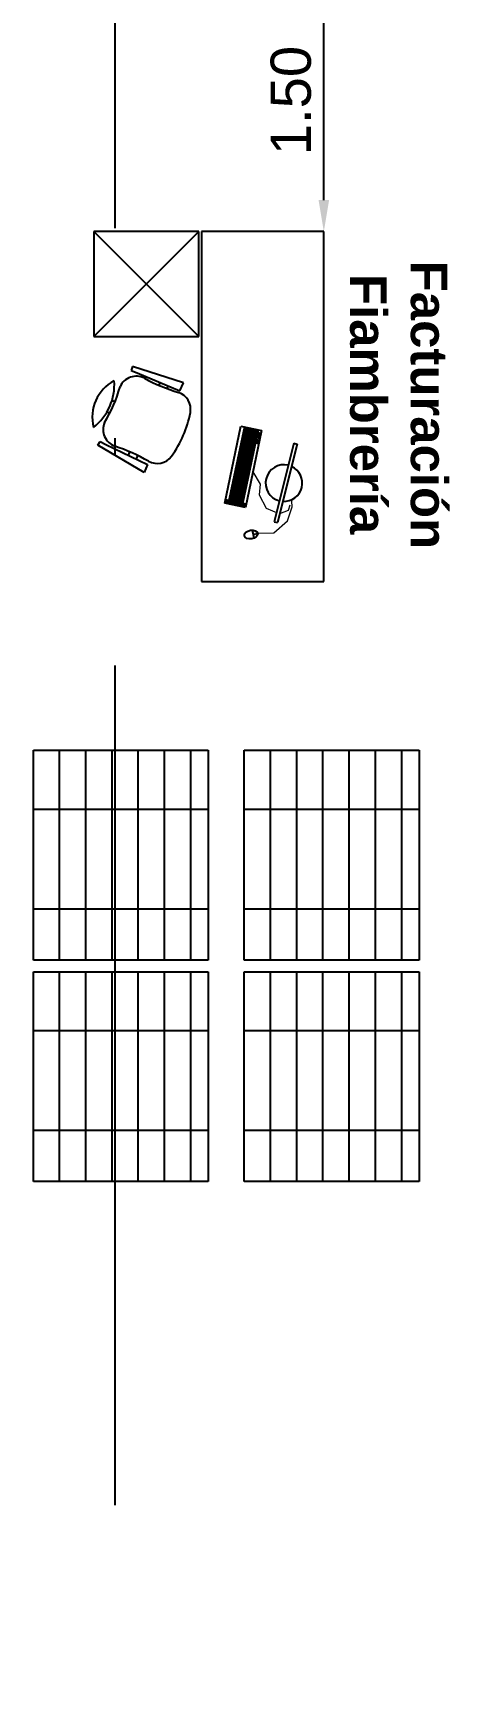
# Model space of a CAD drawing. Header units: metres. Extents: x 0 to 8715937, y -236336 to 216.
# Drawn here: x 158.18 to 160.56, y 69.66 to 79.19 of the extents above; entities that cross this region are included whole.
import ezdxf

# ---------------------------------------------------------------- set-up
doc = ezdxf.new("R2010")
doc.units = ezdxf.units.M
doc.header["$MEASUREMENT"] = 0
doc.header["$PDMODE"] = 3
doc.linetypes.add('ACAD_ISO10W100', pattern=[18, 12, -3, 0, -3])
doc.linetypes.add('CENTRO', pattern=[2, 1.25, -0.25, 0.25, -0.25])
for name, color, linetype in [('0-BLOCK-EQUIPAMIENTO', 7, 'Continuous'), ('0-BLOCK-ESTRUCTURA', 7, 'Continuous'), ('COTA', 7, 'Continuous'), ('COTAS INTERIORES', 2, 'Continuous'), ('EJES', 251, 'ACAD_ISO10W100'), ('FRIO', 7, 'Continuous'), ('MUEBLES', 45, 'Continuous')]:
    doc.layers.add(name, color=color, linetype=linetype)
doc.styles.add('AR', font='arial.ttf')
doc.dimstyles.new('CotaLoc0', dxfattribs={"dimtxt": 0.23, "dimasz": 0.18, "dimexe": 0.12, "dimexo": 0.37, "dimgap": 0.07, "dimtad": 1, "dimzin": 0, "dimdsep": 46, "dimtxsty": 'AR', "dimcen": 0.9, "dimclrd": 251, "dimclre": 251, "dimadec": 0, "dimazin": 0, "dimtfac": 1, "dimtofl": 0, "dimtmove": 1, "dimatfit": 3, "dimfxl": 0.18, "dimtolj": 1, "dimtzin": 0, "dimarcsym": 1})

# ---------------------------------------------------------------- blocks, each defined once
blk = doc.blocks.new('DPM-ESTRUCTURA')
at = {"layer": 'EJES', "ltscale": 0.4}
blk.add_line((70.9278, 41.5801), (70.9278, 112.3301), dxfattribs=at)
blk = doc.blocks.new('mouse standard')
at = {"layer": 'MUEBLES', "linetype": 'Continuous', "lineweight": 25}
for p, q in [((-0.0228, -0.0049), (0.0228, 0.0049)), ((0, 0), (0.0041, -0.0244))]:
    blk.add_line(p, q, dxfattribs=at)
blk.add_ellipse((-0.0026, 0.0136), major_axis=(0.0067, -0.038), ratio=0.64777, dxfattribs=at)
blk = doc.blocks.new('teclado estandard')
at = {"layer": 'MUEBLES', "linetype": 'Continuous', "lineweight": 25}
for p, q in [((-0.45, 0.12), (0, 0.12)), ((-0.45, 0), (-0.45, 0.12)), ((-0.45, 0.1), (0, 0.1)), ((-0.4343, 0.02), (-0.4343, 0.12)), ((-0.4243, 0.02), (-0.4243, 0.12)), ((-0.4143, 0.02), (-0.4143, 0.12)), ((-0.4043, 0.02), (-0.4043, 0.12)), ((-0.3943, 0.02), (-0.3943, 0.12)), ((-0.3843, 0.02), (-0.3843, 0.12)), ((-0.3743, 0.02), (-0.3743, 0.12)), ((-0.02, 0.12), (-0.02, 0)), ((-0.01, 0.12), (-0.01, 0)), ((0, 0.12), (0, 0)), ((-0.45, 0.09), (0, 0.09)), ((-0.45, 0.08), (0, 0.08)), ((-0.45, 0.07), (0, 0.07)), ((-0.45, 0.06), (0, 0.06)), ((-0.45, 0.05), (0, 0.05)), ((-0.45, 0.04), (0, 0.04)), ((-0.45, 0.03), (0, 0.03)), ((-0.45, 0.02), (0, 0.02)), ((0, 0), (-0.45, 0))]:
    blk.add_line(p, q, dxfattribs=at)
blk = doc.blocks.new('monitor pc')
at = {"layer": 'MUEBLES', "linetype": 'Continuous', "lineweight": 25}
for p, q in [((-0.2032, 0.1166), (-0.1932, 0.134)), ((-0.2032, 0.1166), (0.1973, -0.1146)), ((-0.1932, 0.134), (0.2073, -0.0973)), ((0.1973, -0.1146), (0.2073, -0.0973))]:
    blk.add_line(p, q, dxfattribs=at)
for start, end in [(340.67252, 139.32748), (150.32234, 329.67766)]:
    blk.add_arc((0, 0), 0.1048, start, end, dxfattribs=at)
blk = doc.blocks.new('A$C33634EC6')
at = {"layer": 'MUEBLES', "linetype": 'CENTRO', "lineweight": 18}
for p, q in [((0.2284, 0.0603), (0.2735, 0.0323)), ((0.2735, 0.0323), (0.3039, 0.0433))]:
    blk.add_line(p, q, dxfattribs=at)
for points in [[(0.3238, 0.3272), (0.2945, 0.2514), (0.2419, 0.2188), (0.205, 0.1408), (0.2152, 0.1031), (0.2216, 0.0792)], [(0.062, 0.0935), (0.1189, 0.0214), (0.2203, 0.0001), (0.3008, 0.0269), (0.3249, 0.0488), (0.3289, 0.0559)]]:
    blk.add_lwpolyline(points, dxfattribs=at)
for name, p, rotation in [('teclado estandard', (0.0848, 0.3464), 205.4339014883055), ('monitor pc', (0.3809, 0.1469), 233.2319994036899), ('mouse standard', (0.043, 0.1093), 36.60633259912523)]:
    blk.add_blockref(name, p, dxfattribs=dict(at, rotation=rotation))
blk = doc.blocks.new('DPM-EQUIPAMIENTO')
at = {"layer": 'COTA'}
for p, q in [((70.8066, 78.0609), (70.8066, 77.4609)), ((71.4066, 78.0609), (70.8066, 78.0609)), ((70.8066, 77.4609), (71.4066, 78.0609)), ((71.4066, 77.4609), (70.8066, 78.0609)), ((71.4066, 77.4609), (71.4066, 78.0609)), ((71.421, 78.0609), (71.421, 76.0609)), ((72.121, 78.0609), (71.421, 78.0609)), ((72.121, 76.0609), (72.121, 78.0609)), ((70.8066, 77.4609), (71.4066, 77.4609)), ((71.421, 76.0609), (72.121, 76.0609))]:
    blk.add_line(p, q, dxfattribs=at)
at = {"layer": 'FRIO', "ltscale": 0.21}
for p, q in [((70.4604, 73.8953), (70.4604, 75.0953)), ((70.4604, 75.0953), (71.4604, 75.0953)), ((70.6104, 73.8953), (70.6104, 75.0953)), ((70.7604, 73.8953), (70.7604, 75.0953)), ((70.9104, 73.8953), (70.9104, 75.0953)), ((71.0604, 73.8953), (71.0604, 75.0953)), ((71.2104, 73.8953), (71.2104, 75.0953)), ((71.3604, 73.8953), (71.3604, 75.0953)), ((71.4604, 75.0953), (71.4604, 73.8953)), ((71.6661, 73.8953), (71.6661, 75.0953)), ((71.6661, 75.0953), (72.6661, 75.0953)), ((71.8161, 73.8953), (71.8161, 75.0953)), ((71.9661, 73.8953), (71.9661, 75.0953)), ((72.1161, 73.8953), (72.1161, 75.0953)), ((72.2661, 73.8953), (72.2661, 75.0953)), ((72.4161, 73.8953), (72.4161, 75.0953)), ((72.5661, 73.8953), (72.5661, 75.0953)), ((72.6661, 75.0953), (72.6661, 73.8953)), ((70.4604, 74.7593), (71.4604, 74.7593)), ((71.6661, 74.7593), (72.6661, 74.7593)), ((70.4604, 74.1897), (71.4604, 74.1897)), ((71.6661, 74.1897), (72.6661, 74.1897)), ((71.4604, 73.8953), (70.4604, 73.8953)), ((72.6661, 73.8953), (71.6661, 73.8953)), ((70.4604, 72.6293), (70.4604, 73.8293)), ((70.4604, 73.8293), (71.4604, 73.8293)), ((70.6104, 72.6293), (70.6104, 73.8293)), ((70.7604, 72.6293), (70.7604, 73.8293)), ((70.9104, 72.6293), (70.9104, 73.8293)), ((71.0604, 72.6293), (71.0604, 73.8293)), ((71.2104, 72.6293), (71.2104, 73.8293)), ((71.3604, 72.6293), (71.3604, 73.8293)), ((71.4604, 73.8293), (71.4604, 72.6293)), ((71.6661, 72.6293), (71.6661, 73.8293)), ((71.6661, 73.8293), (72.6661, 73.8293)), ((71.8161, 72.6293), (71.8161, 73.8293)), ((71.9661, 72.6293), (71.9661, 73.8293)), ((72.1161, 72.6293), (72.1161, 73.8293)), ((72.2661, 72.6293), (72.2661, 73.8293)), ((72.4161, 72.6293), (72.4161, 73.8293)), ((72.5661, 72.6293), (72.5661, 73.8293)), ((72.6661, 73.8293), (72.6661, 72.6293)), ((70.4604, 73.4933), (71.4604, 73.4933)), ((71.6661, 73.4933), (72.6661, 73.4933)), ((70.4604, 72.9237), (71.4604, 72.9237)), ((71.6661, 72.9237), (72.6661, 72.9237)), ((71.4604, 72.6293), (70.4604, 72.6293)), ((72.6661, 72.6293), (71.6661, 72.6293))]:
    blk.add_line(p, q, dxfattribs=at)
at = {"layer": 'MUEBLES', "ltscale": 0.21}
for p, q in [((71.0266, 77.2899), (71.0203, 77.2668)), ((71.0203, 77.2668), (71.0543, 77.2533)), ((71.3197, 77.1955), (71.0266, 77.2899)), ((71.0543, 77.2533), (71.2985, 77.15)), ((71.1791, 77.1817), (71.1859, 77.1976)), ((71.2255, 77.1631), (71.232, 77.1781)), ((71.2985, 77.15), (71.3197, 77.1955)), ((70.8825, 77.0312), (70.8977, 77.0236)), ((70.9104, 77.0959), (70.9273, 77.0891)), ((70.8285, 76.8406), (70.8416, 76.8607)), ((71.0936, 76.684), (70.8285, 76.8406)), ((70.8416, 76.8607), (70.8743, 76.8442)), ((70.8743, 76.8442), (71.1136, 76.7301)), ((71.0043, 76.7822), (71.0125, 76.8011)), ((71.0043, 76.7822), (71.0121, 76.8001)), ((71.0495, 76.7606), (71.058, 76.7802)), ((71.1136, 76.7301), (71.0936, 76.684))]:
    blk.add_line(p, q, dxfattribs=at)
for centre, radius, start, end in [((71.0481, 77.1338), 0.1, 62.04713, 156.57776), ((71.6415, 78.2521), 1.166, 242.04713, 252.4462), ((71.0333, 76.9996), 0.2359, 118.01045, 194.17522), ((70.6167, 77.1843), 0.3068, 307.77254, 4.41308), ((70.1232, 77.4128), 0.8667, 329.1755, 343.98002), ((71.2597, 77.0451), 0.1, 349.22932, 72.4462), ((70.7468, 77.1426), 0.6221, 323.90213, 349.22932), ((70.9593, 76.9289), 0.1, 156.57776, 251.09368), ((70.5525, 75.7413), 1.1554, 60.60867, 71.09368), ((71.1686, 76.835), 0.1, 240.60867, 323.90213)]:
    blk.add_arc(centre, radius, start, end, dxfattribs=at)
at = {"layer": 'MUEBLES', "ltscale": 0.21, "rotation": 52.78391084149693}
blk.add_blockref('A$C33634EC6', (71.7797, 76.2308), dxfattribs=at)
at = {"layer": 'FRIO', "ltscale": 0.21, "insert": (72.8265, 78.1801), "char_height": 0.208258, "attachment_point": 1, "rotation": 270, "style": 'AR'}
blk.add_mtext_dynamic_manual_height_columns('\\pi0.28593;{\\fArial|b1|i0|c0|p34;Facturación\\P\\pi0.36172;Fiambrería}', width=2.179826, gutter_width=0, heights=[1.2723], dxfattribs=at)
blk = doc.blocks.new('*D269')
at = {"layer": 'COTAS INTERIORES', "color": 251, "lineweight": -2, "ltscale": 0.1, "transparency": 16777216}
for p, q in [((159.841, 79.5593), (159.721, 79.5593)), ((159.841, 78.2409), (159.841, 79.3793)), ((159.841, 78.0609), (159.721, 78.0609))]:
    blk.add_line(p, q, dxfattribs=at)
at = {"layer": 'COTAS INTERIORES', "color": 251, "ltscale": 0.1, "transparency": 16777216}
for points in [[(159.811, 79.3793), (159.871, 79.3793), (159.841, 79.5593)], [(159.811, 78.2409), (159.871, 78.2409), (159.841, 78.0609)]]:
    blk.add_solid(points, dxfattribs=at)
at = {"layer": 'Defpoints', "color": 0, "ltscale": 0.1, "transparency": 16777216}
for p in [(159.841, 79.5593), (159.841, 79.5593), (159.841, 78.0609)]:
    blk.add_point(p, dxfattribs=at)
at = {"layer": 'COTAS INTERIORES', "color": 0, "ltscale": 0.1, "transparency": 16777216, "insert": (159.6535, 78.8101), "char_height": 0.23, "attachment_point": 5, "rotation": 90, "style": 'AR'}
blk.add_mtext('\\A1;1.50', dxfattribs=at)

msp = doc.modelspace()

# ---------------------------------------------------------------- block references
at = {"layer": '0-BLOCK-EQUIPAMIENTO'}
msp.add_blockref('DPM-EQUIPAMIENTO', (87.72, 0), dxfattribs=at)
at = {"layer": '0-BLOCK-ESTRUCTURA', "ltscale": 0.1}
msp.add_blockref('DPM-ESTRUCTURA', (87.72, 0), dxfattribs=at)

# ---------------------------------------------------------------- dimensions: what is measured, and where the dimension line sits
at = {"layer": 'COTAS INTERIORES', "ltscale": 0.1}
dim = msp.add_linear_dim(base=(159.841, 79.5593), p1=(159.841, 78.0609), p2=(159.841, 79.5593), angle=90, dimstyle='CotaLoc0', override={"dimfxlon": 1}, dxfattribs=at)
dim.commit()
dim.dimension.update_dxf_attribs({"geometry": '*D269', "text_midpoint": (159.6535, 78.8101)})

doc.saveas('drawing.dxf')
